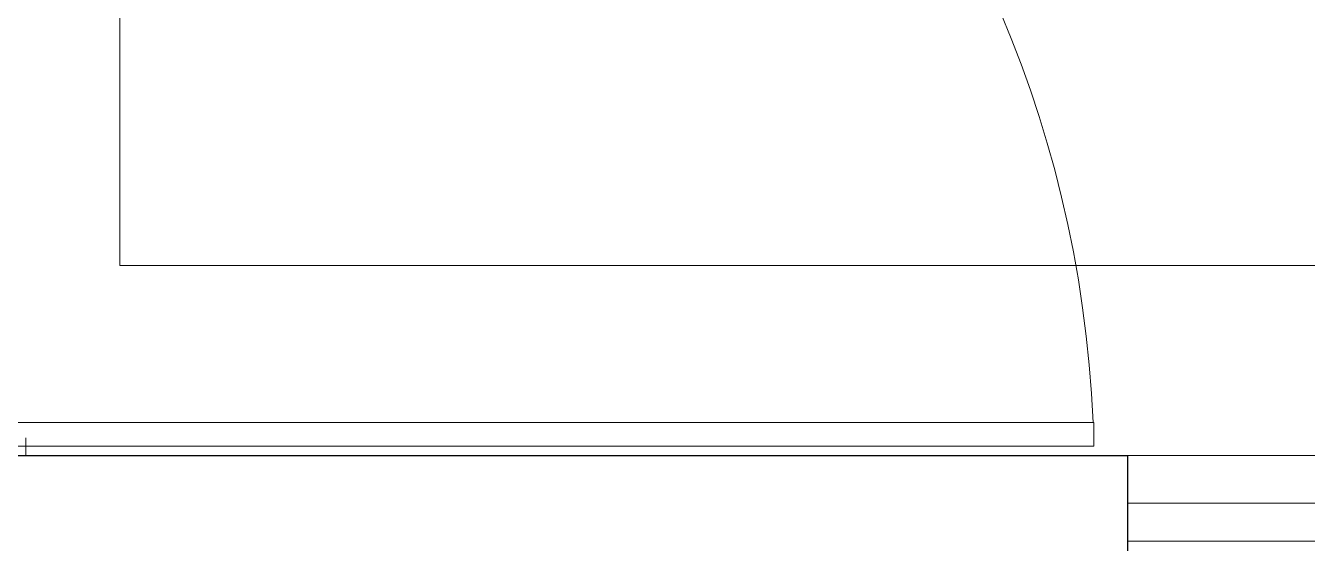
# Model space of a CAD drawing. Header units: metres. Extents: x -4.2 to 85, y -21.1 to 42.
# Drawn here: x 33.725 to 35.075, y 21.847 to 22.391 of the extents above; entities that cross this region are included whole.
import ezdxf

# ---------------------------------------------------------------- set-up
doc = ezdxf.new("R2010")
doc.units = ezdxf.units.M
doc.header["$MEASUREMENT"] = 0
doc.linetypes.add('DGN Style 2', pattern=[1.465602, 0.879361, -0.586241])
for name, color, linetype, lineweight in [('22 - Paisagismo', 7, 'Continuous', 0), ('24 - Textos Gerais', 7, 'Continuous', 0), ('31 - Pisos', 7, 'Continuous', 0), ('8 - Projeção Abaixo', 7, 'Continuous', 0), ('Level 19-1', 7, 'Continuous', 0), ('PSG-HATCH SOLIDO', 7, 'Continuous', 0)]:
    doc.layers.add(name, color=color, linetype=linetype, lineweight=lineweight)

# ---------------------------------------------------------------- blocks, each defined once
blk = doc.blocks.new('pilotis_as built')
at = {"layer": '22 - Paisagismo', "color": 131, "linetype": 'Continuous', "lineweight": 0}
for p, q in [((6.3761, -4.7506), (7.5762, -4.7506)), ((7.5762, -4.7506), (7.5761, -4.7755)), ((7.5761, -4.7755), (6.3762, -4.7755))]:
    blk.add_line(p, q, dxfattribs=at)
at = {"layer": '22 - Paisagismo', "color": 131, "linetype": 'Continuous', "lineweight": 0, "extrusion": (0, 0, -1)}
blk.add_ellipse((6.3761, -4.8039), major_axis=(0, 1.2183), ratio=0.985287, start_param=6.283183, end_param=7.810215, dxfattribs=at)
at = {"layer": '24 - Textos Gerais', "color": 30, "linetype": 'Continuous', "lineweight": 0}
blk.add_line((7.6116, -4.7856), (10.6116, -4.7856), dxfattribs=at)
at = {"layer": '8 - Projeção Abaixo', "color": 7, "linetype": 'DGN Style 2', "lineweight": 0, "flags": 128}
blk.add_lwpolyline([(6.4515, -4.7856), (10.7607, -4.7856), (10.7607, -4.0356), (19.5907, -4.0356), (19.5907, -5.4356), (23.3507, -5.4356), (23.3507, -12.1456), (22.6507, -12.1456), (22.6507, -12.6456), (22.1007, -13.1956), (12.5729, -13.1956), (11.9529, -13.8156), (4.6376, -13.8156), (4.42, -13.5984), (2.0315, -13.5984), (1.8139, -13.8156), (-5.5014, -13.8156), (-6.1214, -13.1956), (-15.6493, -13.1956), (-16.1993, -12.6456), (-16.1993, -12.1456), (-16.8993, -12.1456), (-16.8993, -5.4356), (-13.1393, -5.4356), (-13.1393, -4.0356), (-4.3093, -4.0356), (-4.3093, -4.7856), (0, -4.7856), (0, 0), (6.4503, 0), (6.4515, -4.7856)], dxfattribs=at)
at = {"layer": 'Level 19-1', "color": 7, "linetype": 'Continuous', "lineweight": 30}
for p, q in [((6.2407, -4.7856), (7.6116, -4.7856)), ((7.6116, -4.7856), (7.6116, -4.9356))]:
    blk.add_line(p, q, dxfattribs=at)
at = {"layer": 'PSG-HATCH SOLIDO', "color": 131, "linetype": 'Continuous', "lineweight": 0}
for p, q in [((7.6116, -4.8356), (10.6116, -4.8356)), ((7.6116, -4.8756), (10.6116, -4.8756))]:
    blk.add_line(p, q, dxfattribs=at)

msp = doc.modelspace()

# ---------------------------------------------------------------- linework, layer by layer
at = {"layer": '31 - Pisos', "color": 30, "linetype": 'Continuous', "lineweight": 13}
for p, q in [((33.8243, 22.139), (33.8243, 22.939)), ((35.1243, 22.139), (33.8243, 22.139))]:
    msp.add_line(p, q, dxfattribs=at)

# ---------------------------------------------------------------- block references
at = {"color": 1, "linetype": 'Continuous', "lineweight": 13}
msp.add_blockref('pilotis_as built', (27.2738, 26.7246), dxfattribs=at)

doc.saveas('drawing.dxf')
